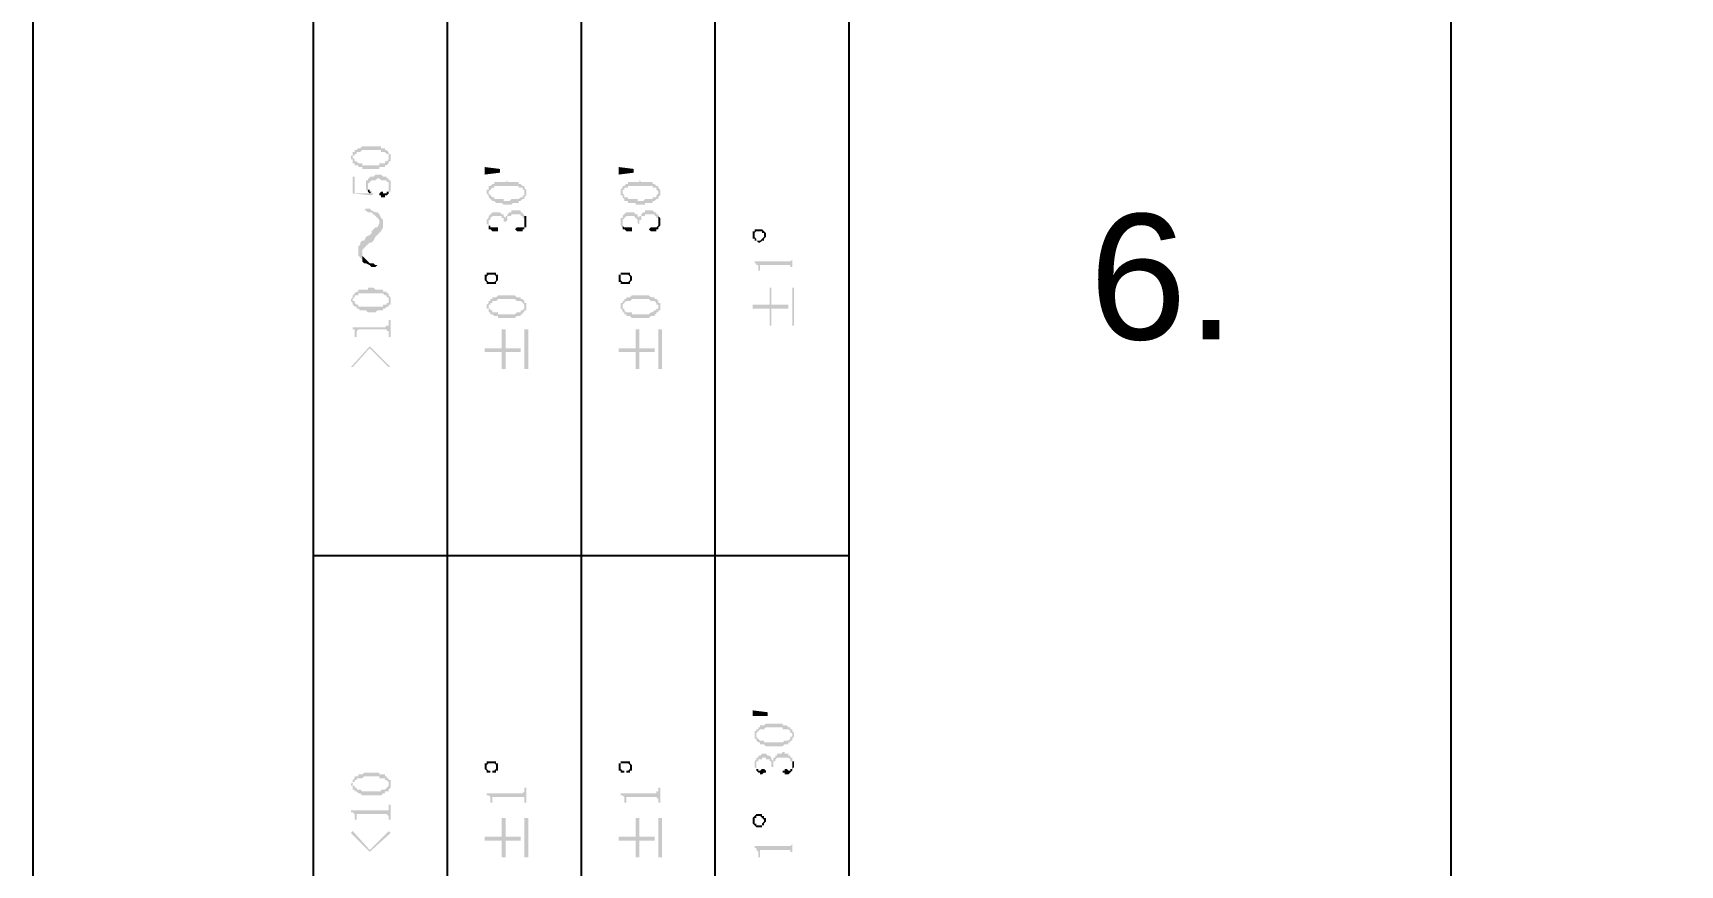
# Model space of a CAD drawing. Header units: millimetres. Extents: x 7018 to 13530, y 4187 to 5692.
# Drawn here: x 7512.01 to 7551.43, y 5188.64 to 5208.54 of the extents above; entities that cross this region are included whole.
import ezdxf

# ---------------------------------------------------------------- set-up
doc = ezdxf.new("R2010")
doc.units = ezdxf.units.MM
doc.styles.get("Standard").update_dxf_attribs({"font": 'arial.ttf'})

msp = doc.modelspace()

# ---------------------------------------------------------------- hatches: boundary and pattern name
at = {"transparency": 33554559}
for points in [[(7519.619, 5205.561), (7519.619, 5205.516), (7519.664, 5205.516), (7519.664, 5205.47), (7519.664, 5205.425), (7519.664, 5205.561), (7519.664, 5205.606), (7519.709, 5205.606), (7519.709, 5205.651), (7519.754, 5205.651), (7519.754, 5205.696), (7519.844, 5205.696), (7519.89, 5205.741), (7520.341, 5205.741), (7520.341, 5205.696), (7520.431, 5205.696), (7520.476, 5205.651), (7520.521, 5205.651), (7520.521, 5205.606), (7520.521, 5205.561), (7520.521, 5205.696), (7520.521, 5205.696), (7520.476, 5205.741), (7520.431, 5205.741), (7520.431, 5205.786), (7520.341, 5205.786), (7520.341, 5205.832), (7519.89, 5205.832), (7519.844, 5205.786), (7519.799, 5205.786), (7519.754, 5205.741), (7519.709, 5205.741), (7519.709, 5205.696), (7519.664, 5205.696), (7519.664, 5205.651), (7519.664, 5205.606), (7519.619, 5205.606)], [(7519.664, 5205.425), (7519.709, 5205.425), (7519.709, 5205.38), (7519.799, 5205.38), (7519.799, 5205.335), (7519.89, 5205.335), (7519.89, 5205.29), (7520.296, 5205.29), (7520.296, 5205.335), (7520.431, 5205.335), (7520.431, 5205.38), (7520.476, 5205.38), (7520.521, 5205.425), (7520.521, 5205.47), (7520.567, 5205.47), (7520.567, 5205.516), (7520.567, 5205.561), (7520.567, 5205.606), (7520.567, 5205.651), (7520.521, 5205.651), (7520.521, 5205.696), (7520.521, 5205.561), (7520.521, 5205.516), (7520.521, 5205.516), (7520.476, 5205.47), (7520.431, 5205.47), (7520.431, 5205.425), (7520.296, 5205.425), (7520.296, 5205.38), (7519.89, 5205.38), (7519.89, 5205.425), (7519.799, 5205.425), (7519.754, 5205.47), (7519.709, 5205.47), (7519.709, 5205.516), (7519.709, 5205.516), (7519.664, 5205.561), (7519.664, 5205.561)], [(7522.823, 5205.335), (7523.184, 5205.29), (7523.184, 5205.2), (7522.823, 5205.155)], [(7526.028, 5205.335), (7526.389, 5205.29), (7526.389, 5205.2), (7526.028, 5205.155)], [(7519.664, 5205.109), (7519.664, 5204.703), (7520.115, 5204.658), (7520.16, 5204.703), (7520.115, 5204.703), (7520.115, 5204.748), (7520.07, 5204.703), (7519.709, 5204.703), (7519.709, 5205.109)], [(7519.98, 5204.929), (7519.98, 5204.839), (7519.98, 5204.794), (7519.98, 5204.794), (7520.025, 5204.748), (7520.025, 5204.884), (7520.025, 5204.929), (7520.025, 5204.929), (7520.07, 5204.974), (7520.07, 5204.974), (7520.115, 5205.019), (7520.206, 5205.019), (7520.251, 5205.064), (7520.296, 5205.064), (7520.341, 5205.019), (7520.476, 5205.019), (7520.476, 5204.974), (7520.521, 5204.974), (7520.521, 5204.929), (7520.521, 5204.884), (7520.521, 5204.748), (7520.567, 5204.748), (7520.567, 5204.794), (7520.567, 5204.884), (7520.567, 5204.929), (7520.567, 5205.019), (7520.521, 5205.019), (7520.521, 5205.064), (7520.476, 5205.064), (7520.476, 5205.109), (7520.386, 5205.109), (7520.341, 5205.155), (7520.206, 5205.155), (7520.16, 5205.109), (7520.07, 5205.109), (7520.07, 5205.064), (7520.025, 5205.064), (7520.025, 5205.019), (7519.98, 5205.019), (7519.98, 5204.974)], [(7520.025, 5204.748), (7520.025, 5204.748), (7520.07, 5204.703), (7520.07, 5204.703), (7520.115, 5204.748), (7520.07, 5204.748), (7520.07, 5204.794), (7520.025, 5204.794), (7520.025, 5204.839), (7520.025, 5204.884)], [(7520.296, 5204.703), (7520.296, 5204.658), (7520.341, 5204.658), (7520.341, 5204.613), (7520.431, 5204.613), (7520.431, 5204.658), (7520.476, 5204.658), (7520.521, 5204.703), (7520.521, 5204.884), (7520.521, 5204.794), (7520.521, 5204.748), (7520.476, 5204.748), (7520.476, 5204.703), (7520.386, 5204.703), (7520.386, 5204.748), (7520.341, 5204.748)], [(7522.868, 5204.703), (7522.868, 5204.703), (7522.913, 5204.658), (7522.913, 5204.613), (7522.913, 5204.748), (7522.913, 5204.748), (7522.959, 5204.794), (7522.959, 5204.794), (7523.004, 5204.839), (7523.049, 5204.839), (7523.049, 5204.884), (7523.636, 5204.884), (7523.636, 5204.839), (7523.726, 5204.839), (7523.726, 5204.794), (7523.771, 5204.794), (7523.771, 5204.748), (7523.771, 5204.703), (7523.771, 5204.884), (7523.726, 5204.884), (7523.681, 5204.929), (7523.636, 5204.929), (7523.636, 5204.974), (7523.365, 5204.974), (7523.365, 5205.019), (7523.365, 5205.019), (7523.32, 5204.974), (7523.049, 5204.974), (7523.049, 5204.929), (7523.004, 5204.929), (7522.959, 5204.884), (7522.913, 5204.884), (7522.913, 5204.839), (7522.913, 5204.794), (7522.868, 5204.794), (7522.868, 5204.748)], [(7526.073, 5204.703), (7526.073, 5204.658), (7526.118, 5204.658), (7526.118, 5204.613), (7526.118, 5204.748), (7526.118, 5204.794), (7526.163, 5204.794), (7526.163, 5204.839), (7526.253, 5204.839), (7526.253, 5204.884), (7526.84, 5204.884), (7526.84, 5204.839), (7526.93, 5204.839), (7526.93, 5204.794), (7526.93, 5204.794), (7526.975, 5204.748), (7526.975, 5204.703), (7526.975, 5204.884), (7526.93, 5204.884), (7526.885, 5204.929), (7526.84, 5204.929), (7526.84, 5204.974), (7526.569, 5204.974), (7526.524, 5205.019), (7526.524, 5204.974), (7526.253, 5204.974), (7526.253, 5204.929), (7526.208, 5204.929), (7526.163, 5204.884), (7526.118, 5204.884), (7526.118, 5204.839), (7526.118, 5204.839), (7526.073, 5204.794), (7526.073, 5204.748)], [(7522.913, 5204.613), (7522.959, 5204.568), (7522.959, 5204.568), (7523.004, 5204.523), (7523.049, 5204.523), (7523.094, 5204.478), (7523.229, 5204.478), (7523.274, 5204.432), (7523.455, 5204.432), (7523.5, 5204.478), (7523.636, 5204.478), (7523.636, 5204.523), (7523.681, 5204.523), (7523.726, 5204.568), (7523.771, 5204.568), (7523.771, 5204.613), (7523.771, 5204.613), (7523.816, 5204.658), (7523.816, 5204.703), (7523.816, 5204.748), (7523.816, 5204.794), (7523.816, 5204.794), (7523.771, 5204.839), (7523.771, 5204.703), (7523.771, 5204.658), (7523.726, 5204.658), (7523.726, 5204.613), (7523.681, 5204.613), (7523.636, 5204.568), (7523.455, 5204.568), (7523.41, 5204.523), (7523.274, 5204.523), (7523.274, 5204.568), (7523.049, 5204.568), (7523.049, 5204.613), (7523.004, 5204.613), (7522.959, 5204.658), (7522.959, 5204.658), (7522.913, 5204.703), (7522.913, 5204.703)], [(7526.118, 5204.613), (7526.163, 5204.568), (7526.163, 5204.523), (7526.253, 5204.523), (7526.253, 5204.478), (7526.434, 5204.478), (7526.434, 5204.432), (7526.659, 5204.432), (7526.659, 5204.478), (7526.84, 5204.478), (7526.84, 5204.523), (7526.885, 5204.523), (7526.93, 5204.568), (7526.975, 5204.568), (7526.975, 5204.613), (7526.975, 5204.613), (7527.02, 5204.658), (7527.02, 5204.703), (7527.02, 5204.748), (7527.02, 5204.794), (7527.02, 5204.794), (7526.975, 5204.839), (7526.975, 5204.703), (7526.975, 5204.703), (7526.93, 5204.658), (7526.93, 5204.613), (7526.84, 5204.613), (7526.84, 5204.568), (7526.659, 5204.568), (7526.614, 5204.523), (7526.479, 5204.523), (7526.479, 5204.568), (7526.253, 5204.568), (7526.253, 5204.613), (7526.163, 5204.613), (7526.163, 5204.658), (7526.163, 5204.658), (7526.118, 5204.703), (7526.118, 5204.703)], [(7519.935, 5204.297), (7519.98, 5204.297), (7520.025, 5204.252), (7520.115, 5204.252), (7520.16, 5204.207), (7520.206, 5204.162), (7520.206, 5204.162), (7520.251, 5204.117), (7520.296, 5204.071), (7520.296, 5203.755), (7520.296, 5203.755), (7520.341, 5203.801), (7520.386, 5203.891), (7520.386, 5204.071), (7520.341, 5204.117), (7520.296, 5204.207), (7520.296, 5204.207), (7520.251, 5204.252), (7520.206, 5204.252), (7520.115, 5204.297), (7520.07, 5204.342), (7519.98, 5204.342)], [(7522.868, 5204.026), (7522.868, 5203.981), (7522.868, 5203.981), (7522.913, 5203.936), (7522.913, 5203.891), (7522.913, 5204.026), (7522.913, 5204.071), (7522.959, 5204.071), (7522.959, 5204.117), (7522.959, 5204.117), (7523.004, 5204.162), (7523.229, 5204.162), (7523.229, 5204.117), (7523.274, 5204.117), (7523.274, 5204.071), (7523.274, 5204.026), (7523.32, 5204.026), (7523.32, 5203.981), (7523.32, 5204.026), (7523.365, 5204.071), (7523.365, 5204.117), (7523.365, 5204.162), (7523.455, 5204.162), (7523.455, 5204.207), (7523.681, 5204.207), (7523.681, 5204.162), (7523.726, 5204.162), (7523.726, 5204.117), (7523.771, 5204.117), (7523.771, 5204.071), (7523.771, 5204.026), (7523.771, 5204.207), (7523.726, 5204.207), (7523.726, 5204.252), (7523.681, 5204.252), (7523.681, 5204.297), (7523.455, 5204.297), (7523.455, 5204.252), (7523.41, 5204.252), (7523.365, 5204.207), (7523.365, 5204.162), (7523.32, 5204.162), (7523.32, 5204.117), (7523.32, 5204.117), (7523.274, 5204.162), (7523.274, 5204.207), (7523.229, 5204.207), (7523.184, 5204.252), (7523.004, 5204.252), (7522.959, 5204.207), (7522.959, 5204.207), (7522.913, 5204.162), (7522.913, 5204.117), (7522.913, 5204.117), (7522.868, 5204.071), (7522.868, 5204.071)], [(7523.545, 5203.846), (7523.545, 5203.846), (7523.59, 5203.801), (7523.726, 5203.801), (7523.726, 5203.846), (7523.771, 5203.846), (7523.771, 5203.891), (7523.816, 5203.891), (7523.816, 5203.981), (7523.816, 5204.026), (7523.816, 5204.071), (7523.816, 5204.162), (7523.771, 5204.162), (7523.771, 5203.981), (7523.771, 5203.936), (7523.771, 5203.891), (7523.59, 5203.891)], [(7526.073, 5204.026), (7526.073, 5203.981), (7526.073, 5203.936), (7526.118, 5203.891), (7526.118, 5204.026), (7526.118, 5204.071), (7526.118, 5204.071), (7526.163, 5204.117), (7526.163, 5204.117), (7526.208, 5204.162), (7526.389, 5204.162), (7526.434, 5204.117), (7526.434, 5204.117), (7526.479, 5204.071), (7526.479, 5204.026), (7526.479, 5203.981), (7526.524, 5203.981), (7526.524, 5204.071), (7526.569, 5204.071), (7526.569, 5204.117), (7526.569, 5204.162), (7526.659, 5204.162), (7526.659, 5204.207), (7526.885, 5204.207), (7526.885, 5204.162), (7526.93, 5204.162), (7526.93, 5204.117), (7526.975, 5204.117), (7526.975, 5204.071), (7526.975, 5204.026), (7526.975, 5204.207), (7526.93, 5204.207), (7526.93, 5204.252), (7526.885, 5204.252), (7526.84, 5204.297), (7526.659, 5204.297), (7526.659, 5204.252), (7526.614, 5204.252), (7526.569, 5204.207), (7526.569, 5204.162), (7526.524, 5204.162), (7526.524, 5204.117), (7526.524, 5204.117), (7526.479, 5204.162), (7526.479, 5204.207), (7526.434, 5204.207), (7526.389, 5204.252), (7526.208, 5204.252), (7526.163, 5204.207), (7526.163, 5204.207), (7526.118, 5204.162), (7526.118, 5204.117), (7526.073, 5204.117), (7526.073, 5204.071), (7526.073, 5204.071)], [(7526.75, 5203.846), (7526.75, 5203.846), (7526.795, 5203.801), (7526.93, 5203.801), (7526.93, 5203.846), (7526.975, 5203.846), (7526.975, 5203.891), (7526.975, 5203.891), (7527.02, 5203.936), (7527.02, 5203.981), (7527.02, 5204.026), (7527.02, 5204.071), (7527.02, 5204.117), (7526.975, 5204.162), (7526.975, 5203.981), (7526.975, 5203.936), (7526.975, 5203.936), (7526.93, 5203.891), (7526.795, 5203.891)], [(7519.799, 5203.304), (7519.799, 5203.214), (7519.844, 5203.169), (7519.89, 5203.124), (7519.89, 5203.349), (7519.935, 5203.394), (7519.98, 5203.44), (7520.025, 5203.485), (7520.07, 5203.53), (7520.115, 5203.53), (7520.16, 5203.575), (7520.206, 5203.665), (7520.206, 5203.665), (7520.251, 5203.71), (7520.296, 5203.755), (7520.296, 5204.026), (7520.296, 5203.981), (7520.251, 5203.891), (7520.206, 5203.891), (7520.16, 5203.846), (7520.115, 5203.801), (7520.115, 5203.755), (7520.07, 5203.71), (7519.98, 5203.665), (7519.98, 5203.665), (7519.935, 5203.575), (7519.89, 5203.575), (7519.844, 5203.53), (7519.844, 5203.485), (7519.799, 5203.44), (7519.799, 5203.394)], [(7522.913, 5203.891), (7522.913, 5203.846), (7522.959, 5203.846), (7523.004, 5203.801), (7523.139, 5203.801), (7523.139, 5203.846), (7523.139, 5203.891), (7522.959, 5203.891), (7522.959, 5203.936), (7522.913, 5203.936), (7522.913, 5204.026)], [(7526.118, 5203.891), (7526.118, 5203.846), (7526.163, 5203.846), (7526.208, 5203.801), (7526.343, 5203.801), (7526.343, 5203.846), (7526.343, 5203.891), (7526.163, 5203.891), (7526.118, 5203.936), (7526.118, 5204.026)], [(7529.232, 5203.71), (7529.232, 5203.665), (7529.232, 5203.62), (7529.277, 5203.62), (7529.277, 5203.71), (7529.277, 5203.755), (7529.277, 5203.755), (7529.322, 5203.801), (7529.458, 5203.801), (7529.458, 5203.755), (7529.503, 5203.755), (7529.503, 5203.575), (7529.503, 5203.62), (7529.503, 5203.62), (7529.548, 5203.665), (7529.548, 5203.71), (7529.548, 5203.755), (7529.503, 5203.801), (7529.503, 5203.801), (7529.458, 5203.846), (7529.277, 5203.846), (7529.277, 5203.801), (7529.232, 5203.801), (7529.232, 5203.755), (7529.232, 5203.755)], [(7529.277, 5203.62), (7529.277, 5203.575), (7529.322, 5203.575), (7529.367, 5203.53), (7529.412, 5203.53), (7529.458, 5203.575), (7529.503, 5203.575), (7529.503, 5203.71), (7529.503, 5203.665), (7529.503, 5203.665), (7529.458, 5203.62), (7529.458, 5203.62), (7529.412, 5203.575), (7529.322, 5203.575), (7529.322, 5203.62), (7529.322, 5203.62), (7529.277, 5203.665), (7529.277, 5203.71), (7529.277, 5203.71)], [(7519.89, 5203.124), (7519.89, 5203.078), (7519.935, 5203.033), (7519.98, 5203.033), (7520.07, 5202.988), (7520.115, 5202.943), (7520.206, 5202.943), (7520.251, 5202.988), (7520.206, 5202.988), (7520.16, 5203.033), (7520.07, 5203.033), (7520.025, 5203.078), (7519.98, 5203.124), (7519.98, 5203.124), (7519.935, 5203.169), (7519.89, 5203.214), (7519.89, 5203.259)], [(7529.277, 5203.078), (7529.277, 5203.033), (7529.322, 5203.033), (7529.322, 5202.988), (7529.367, 5202.988), (7529.367, 5202.898), (7529.367, 5202.853), (7529.412, 5202.853), (7529.412, 5202.943), (7529.412, 5202.988), (7530.135, 5202.988), (7530.135, 5202.943), (7530.18, 5202.943), (7530.18, 5202.898), (7530.18, 5202.853), (7530.18, 5203.214), (7530.18, 5203.169), (7530.18, 5203.124), (7530.135, 5203.078), (7530.089, 5203.078)], [(7522.823, 5202.672), (7522.823, 5202.627), (7522.823, 5202.627), (7522.868, 5202.582), (7522.868, 5202.717), (7522.868, 5202.717), (7522.913, 5202.763), (7523.049, 5202.763), (7523.094, 5202.717), (7523.094, 5202.582), (7523.094, 5202.582), (7523.139, 5202.627), (7523.139, 5202.672), (7523.139, 5202.717), (7523.139, 5202.763), (7523.094, 5202.763), (7523.094, 5202.808), (7522.868, 5202.808), (7522.868, 5202.763), (7522.823, 5202.763), (7522.823, 5202.717), (7522.823, 5202.717)], [(7522.868, 5202.582), (7522.868, 5202.537), (7523.094, 5202.537), (7523.094, 5202.672), (7523.094, 5202.627), (7523.094, 5202.627), (7523.049, 5202.582), (7522.913, 5202.582), (7522.868, 5202.627), (7522.868, 5202.672), (7522.868, 5202.672)], [(7526.028, 5202.672), (7526.028, 5202.627), (7526.028, 5202.582), (7526.073, 5202.582), (7526.073, 5202.717), (7526.073, 5202.763), (7526.253, 5202.763), (7526.298, 5202.717), (7526.298, 5202.582), (7526.298, 5202.582), (7526.343, 5202.627), (7526.343, 5202.672), (7526.343, 5202.717), (7526.343, 5202.717), (7526.298, 5202.763), (7526.298, 5202.808), (7526.073, 5202.808), (7526.073, 5202.763), (7526.028, 5202.763), (7526.028, 5202.717), (7526.028, 5202.717)], [(7526.073, 5202.582), (7526.073, 5202.537), (7526.298, 5202.537), (7526.298, 5202.672), (7526.298, 5202.627), (7526.298, 5202.627), (7526.253, 5202.582), (7526.118, 5202.582), (7526.073, 5202.627), (7526.073, 5202.672), (7526.073, 5202.672)], [(7519.619, 5202.176), (7519.619, 5202.131), (7519.619, 5202.131), (7519.664, 5202.086), (7519.664, 5202.04), (7519.664, 5202.176), (7519.664, 5202.176), (7519.709, 5202.221), (7519.709, 5202.266), (7519.799, 5202.266), (7519.799, 5202.311), (7520.386, 5202.311), (7520.431, 5202.266), (7520.476, 5202.266), (7520.476, 5202.221), (7520.521, 5202.221), (7520.521, 5202.176), (7520.521, 5202.311), (7520.476, 5202.311), (7520.476, 5202.356), (7520.386, 5202.356), (7520.386, 5202.401), (7520.206, 5202.401), (7520.16, 5202.447), (7520.025, 5202.447), (7520.025, 5202.401), (7519.799, 5202.401), (7519.799, 5202.356), (7519.754, 5202.356), (7519.709, 5202.311), (7519.709, 5202.311), (7519.664, 5202.266), (7519.664, 5202.221), (7519.664, 5202.221)], [(7519.664, 5202.04), (7519.709, 5201.995), (7519.754, 5201.995), (7519.754, 5201.95), (7519.799, 5201.95), (7519.844, 5201.905), (7519.98, 5201.905), (7520.025, 5201.86), (7520.206, 5201.86), (7520.251, 5201.905), (7520.386, 5201.905), (7520.386, 5201.95), (7520.431, 5201.95), (7520.476, 5201.995), (7520.521, 5201.995), (7520.521, 5202.04), (7520.567, 5202.04), (7520.567, 5202.086), (7520.567, 5202.176), (7520.567, 5202.221), (7520.567, 5202.221), (7520.521, 5202.266), (7520.521, 5202.131), (7520.521, 5202.086), (7520.476, 5202.086), (7520.476, 5202.04), (7520.386, 5202.04), (7520.386, 5201.995), (7519.799, 5201.995), (7519.799, 5202.04), (7519.754, 5202.04), (7519.709, 5202.086), (7519.709, 5202.131), (7519.664, 5202.131), (7519.664, 5202.176)], [(7522.868, 5201.995), (7522.868, 5201.95), (7522.913, 5201.95), (7522.913, 5201.905), (7522.913, 5201.86), (7522.913, 5201.995), (7522.913, 5202.04), (7522.959, 5202.04), (7522.959, 5202.086), (7523.004, 5202.086), (7523.004, 5202.131), (7523.094, 5202.131), (7523.139, 5202.176), (7523.545, 5202.176), (7523.59, 5202.131), (7523.681, 5202.131), (7523.726, 5202.086), (7523.726, 5202.086), (7523.771, 5202.04), (7523.771, 5201.995), (7523.771, 5202.131), (7523.771, 5202.131), (7523.726, 5202.176), (7523.681, 5202.176), (7523.681, 5202.221), (7523.59, 5202.221), (7523.545, 5202.266), (7523.139, 5202.266), (7523.094, 5202.221), (7523.004, 5202.221), (7523.004, 5202.176), (7522.959, 5202.176), (7522.959, 5202.131), (7522.913, 5202.131), (7522.913, 5202.086), (7522.913, 5202.086), (7522.868, 5202.04), (7522.868, 5202.04)], [(7522.913, 5201.86), (7522.959, 5201.86), (7522.959, 5201.815), (7523.004, 5201.815), (7523.049, 5201.77), (7523.139, 5201.77), (7523.139, 5201.725), (7523.545, 5201.725), (7523.59, 5201.77), (7523.681, 5201.77), (7523.681, 5201.815), (7523.726, 5201.815), (7523.726, 5201.86), (7523.771, 5201.86), (7523.771, 5201.905), (7523.816, 5201.905), (7523.816, 5201.95), (7523.816, 5201.995), (7523.816, 5202.04), (7523.816, 5202.086), (7523.771, 5202.086), (7523.771, 5202.131), (7523.771, 5201.995), (7523.771, 5201.95), (7523.771, 5201.95), (7523.726, 5201.905), (7523.681, 5201.905), (7523.681, 5201.86), (7523.59, 5201.86), (7523.545, 5201.815), (7523.139, 5201.815), (7523.139, 5201.86), (7523.004, 5201.86), (7523.004, 5201.905), (7522.959, 5201.905), (7522.959, 5201.95), (7522.913, 5201.95), (7522.913, 5201.995), (7522.913, 5201.995)], [(7526.073, 5201.995), (7526.073, 5201.95), (7526.073, 5201.95), (7526.118, 5201.905), (7526.118, 5201.86), (7526.118, 5201.995), (7526.118, 5202.04), (7526.118, 5202.04), (7526.163, 5202.086), (7526.163, 5202.086), (7526.208, 5202.131), (7526.298, 5202.131), (7526.343, 5202.176), (7526.75, 5202.176), (7526.795, 5202.131), (7526.885, 5202.131), (7526.93, 5202.086), (7526.93, 5202.04), (7526.975, 5202.04), (7526.975, 5201.995), (7526.975, 5202.131), (7526.975, 5202.131), (7526.93, 5202.176), (7526.885, 5202.176), (7526.885, 5202.221), (7526.795, 5202.221), (7526.75, 5202.266), (7526.343, 5202.266), (7526.298, 5202.221), (7526.208, 5202.221), (7526.208, 5202.176), (7526.163, 5202.176), (7526.163, 5202.131), (7526.118, 5202.131), (7526.118, 5202.086), (7526.073, 5202.086), (7526.073, 5202.04), (7526.073, 5202.04)], [(7526.118, 5201.86), (7526.163, 5201.86), (7526.163, 5201.815), (7526.208, 5201.815), (7526.208, 5201.77), (7526.298, 5201.77), (7526.343, 5201.725), (7526.75, 5201.725), (7526.795, 5201.77), (7526.885, 5201.77), (7526.885, 5201.815), (7526.93, 5201.815), (7526.93, 5201.86), (7526.975, 5201.86), (7526.975, 5201.905), (7527.02, 5201.905), (7527.02, 5201.95), (7527.02, 5201.995), (7527.02, 5202.04), (7527.02, 5202.086), (7526.975, 5202.086), (7526.975, 5202.131), (7526.975, 5201.995), (7526.975, 5201.95), (7526.93, 5201.95), (7526.93, 5201.905), (7526.885, 5201.905), (7526.84, 5201.86), (7526.795, 5201.86), (7526.75, 5201.815), (7526.343, 5201.815), (7526.343, 5201.86), (7526.208, 5201.86), (7526.163, 5201.905), (7526.163, 5201.95), (7526.118, 5201.95), (7526.118, 5201.995), (7526.118, 5201.995)], [(7529.232, 5202.04), (7529.232, 5201.95), (7529.638, 5201.95), (7529.638, 5201.544), (7529.683, 5201.544), (7529.683, 5201.95), (7530.089, 5201.95), (7530.089, 5202.04), (7529.683, 5202.04), (7529.683, 5202.447), (7529.638, 5202.447), (7529.638, 5202.04)], [(7530.225, 5201.544), (7530.225, 5202.447), (7530.18, 5202.447), (7530.18, 5201.544)], [(7519.619, 5201.499), (7519.664, 5201.499), (7519.664, 5201.454), (7519.709, 5201.454), (7519.709, 5201.409), (7519.709, 5201.273), (7519.754, 5201.273), (7519.754, 5201.409), (7519.754, 5201.409), (7519.799, 5201.454), (7520.476, 5201.454), (7520.476, 5201.409), (7520.521, 5201.409), (7520.521, 5201.273), (7520.567, 5201.273), (7520.567, 5201.679), (7520.521, 5201.679), (7520.521, 5201.589), (7520.521, 5201.544), (7520.476, 5201.544), (7520.431, 5201.499)], [(7522.823, 5201.002), (7522.823, 5200.912), (7523.229, 5200.912), (7523.229, 5200.506), (7523.32, 5200.506), (7523.32, 5200.912), (7523.681, 5200.912), (7523.681, 5201.002), (7523.32, 5201.002), (7523.32, 5201.454), (7523.229, 5201.454), (7523.229, 5201.002)], [(7523.861, 5200.506), (7523.861, 5201.454), (7523.771, 5201.454), (7523.771, 5200.506)], [(7526.028, 5201.002), (7526.028, 5200.912), (7526.434, 5200.912), (7526.434, 5200.506), (7526.524, 5200.506), (7526.524, 5200.912), (7526.885, 5200.912), (7526.885, 5201.002), (7526.524, 5201.002), (7526.524, 5201.454), (7526.434, 5201.454), (7526.434, 5201.002)], [(7527.066, 5200.506), (7527.066, 5201.454), (7526.975, 5201.454), (7526.975, 5200.506)], [(7519.619, 5200.551), (7519.664, 5200.551), (7520.07, 5201.002), (7520.521, 5200.551), (7520.567, 5200.551), (7520.07, 5201.048)], [(7529.232, 5192.337), (7529.593, 5192.292), (7529.593, 5192.202), (7529.232, 5192.202)], [(7529.277, 5191.75), (7529.277, 5191.705), (7529.277, 5191.66), (7529.322, 5191.66), (7529.322, 5191.615), (7529.322, 5191.75), (7529.322, 5191.795), (7529.322, 5191.795), (7529.367, 5191.841), (7529.367, 5191.841), (7529.412, 5191.886), (7529.503, 5191.886), (7529.548, 5191.931), (7529.954, 5191.931), (7529.954, 5191.886), (7530.089, 5191.886), (7530.135, 5191.841), (7530.135, 5191.795), (7530.18, 5191.795), (7530.18, 5191.75), (7530.18, 5191.886), (7530.135, 5191.886), (7530.135, 5191.931), (7530.089, 5191.931), (7530.044, 5191.976), (7529.954, 5191.976), (7529.954, 5192.021), (7529.548, 5192.021), (7529.503, 5191.976), (7529.412, 5191.976), (7529.412, 5191.931), (7529.367, 5191.931), (7529.367, 5191.886), (7529.322, 5191.886), (7529.322, 5191.841), (7529.277, 5191.841), (7529.277, 5191.795), (7529.277, 5191.795)], [(7529.322, 5191.615), (7529.322, 5191.615), (7529.367, 5191.57), (7529.412, 5191.57), (7529.412, 5191.525), (7529.503, 5191.525), (7529.548, 5191.48), (7529.954, 5191.48), (7529.999, 5191.525), (7530.089, 5191.525), (7530.089, 5191.57), (7530.135, 5191.57), (7530.135, 5191.615), (7530.18, 5191.615), (7530.18, 5191.66), (7530.18, 5191.66), (7530.225, 5191.705), (7530.225, 5191.75), (7530.225, 5191.795), (7530.225, 5191.795), (7530.18, 5191.841), (7530.18, 5191.886), (7530.18, 5191.75), (7530.18, 5191.705), (7530.135, 5191.705), (7530.135, 5191.66), (7530.135, 5191.66), (7530.089, 5191.615), (7529.999, 5191.615), (7529.954, 5191.57), (7529.503, 5191.57), (7529.503, 5191.615), (7529.412, 5191.615), (7529.367, 5191.66), (7529.367, 5191.66), (7529.322, 5191.705), (7529.322, 5191.75), (7529.322, 5191.75)], [(7522.823, 5190.983), (7522.823, 5190.938), (7522.823, 5190.938), (7522.868, 5190.893), (7522.868, 5191.028), (7522.868, 5191.028), (7522.913, 5191.073), (7523.049, 5191.073), (7523.094, 5191.028), (7523.094, 5190.893), (7523.139, 5190.893), (7523.139, 5190.983), (7523.139, 5191.028), (7523.139, 5191.073), (7523.094, 5191.073), (7523.094, 5191.118), (7522.868, 5191.118), (7522.868, 5191.073), (7522.823, 5191.073), (7522.823, 5191.028), (7522.823, 5191.028)], [(7526.028, 5190.983), (7526.028, 5190.938), (7526.028, 5190.893), (7526.073, 5190.893), (7526.073, 5191.028), (7526.073, 5191.073), (7526.253, 5191.073), (7526.298, 5191.028), (7526.298, 5190.893), (7526.343, 5190.893), (7526.343, 5190.983), (7526.343, 5191.028), (7526.343, 5191.028), (7526.298, 5191.073), (7526.298, 5191.118), (7526.073, 5191.118), (7526.073, 5191.073), (7526.028, 5191.073), (7526.028, 5191.028), (7526.028, 5191.028)], [(7529.277, 5191.073), (7529.277, 5191.028), (7529.277, 5190.983), (7529.277, 5190.983), (7529.322, 5190.938), (7529.322, 5191.028), (7529.322, 5191.073), (7529.322, 5191.118), (7529.367, 5191.118), (7529.367, 5191.164), (7529.458, 5191.164), (7529.458, 5191.209), (7529.548, 5191.209), (7529.548, 5191.164), (7529.638, 5191.164), (7529.638, 5191.118), (7529.683, 5191.118), (7529.683, 5191.028), (7529.683, 5190.983), (7529.728, 5190.983), (7529.728, 5191.028), (7529.728, 5191.118), (7529.774, 5191.118), (7529.774, 5191.164), (7529.774, 5191.164), (7529.819, 5191.209), (7530.089, 5191.209), (7530.135, 5191.164), (7530.135, 5191.118), (7530.18, 5191.118), (7530.18, 5191.073), (7530.18, 5191.028), (7530.18, 5191.209), (7530.135, 5191.209), (7530.135, 5191.254), (7530.089, 5191.254), (7530.089, 5191.299), (7529.999, 5191.299), (7529.999, 5191.344), (7529.954, 5191.344), (7529.909, 5191.299), (7529.819, 5191.299), (7529.819, 5191.254), (7529.774, 5191.254), (7529.774, 5191.209), (7529.728, 5191.209), (7529.728, 5191.164), (7529.728, 5191.118), (7529.683, 5191.164), (7529.683, 5191.209), (7529.683, 5191.209), (7529.638, 5191.254), (7529.593, 5191.254), (7529.548, 5191.299), (7529.458, 5191.299), (7529.412, 5191.254), (7529.367, 5191.254), (7529.367, 5191.209), (7529.322, 5191.209), (7529.322, 5191.164), (7529.322, 5191.164), (7529.277, 5191.118)], [(7529.954, 5190.848), (7529.999, 5190.848), (7529.999, 5190.803), (7530.089, 5190.803), (7530.135, 5190.848), (7530.135, 5190.848), (7530.18, 5190.893), (7530.18, 5190.938), (7530.18, 5190.938), (7530.225, 5190.983), (7530.225, 5191.028), (7530.225, 5191.073), (7530.225, 5191.118), (7530.18, 5191.118), (7530.18, 5191.209), (7530.18, 5191.028), (7530.18, 5190.983), (7530.18, 5190.938), (7530.135, 5190.938), (7530.135, 5190.893), (7530.089, 5190.893), (7530.044, 5190.938), (7529.999, 5190.938), (7529.999, 5190.893), (7529.954, 5190.893)], [(7519.619, 5190.577), (7519.619, 5190.532), (7519.664, 5190.532), (7519.664, 5190.487), (7519.664, 5190.441), (7519.664, 5190.577), (7519.664, 5190.622), (7519.709, 5190.622), (7519.709, 5190.667), (7519.754, 5190.667), (7519.754, 5190.712), (7519.89, 5190.712), (7519.935, 5190.757), (7520.296, 5190.757), (7520.296, 5190.712), (7520.431, 5190.712), (7520.431, 5190.667), (7520.476, 5190.667), (7520.521, 5190.622), (7520.521, 5190.577), (7520.521, 5190.712), (7520.476, 5190.712), (7520.476, 5190.757), (7520.431, 5190.757), (7520.431, 5190.803), (7520.296, 5190.803), (7520.296, 5190.848), (7519.935, 5190.848), (7519.89, 5190.803), (7519.799, 5190.803), (7519.799, 5190.757), (7519.709, 5190.757), (7519.709, 5190.712), (7519.709, 5190.712), (7519.664, 5190.667), (7519.664, 5190.622), (7519.664, 5190.622)], [(7519.664, 5190.441), (7519.709, 5190.441), (7519.709, 5190.396), (7519.754, 5190.396), (7519.799, 5190.351), (7519.844, 5190.351), (7519.89, 5190.306), (7520.341, 5190.306), (7520.386, 5190.351), (7520.431, 5190.351), (7520.431, 5190.396), (7520.521, 5190.396), (7520.521, 5190.441), (7520.521, 5190.441), (7520.567, 5190.487), (7520.567, 5190.532), (7520.567, 5190.577), (7520.567, 5190.622), (7520.567, 5190.667), (7520.521, 5190.667), (7520.521, 5190.712), (7520.521, 5190.532), (7520.521, 5190.532), (7520.476, 5190.487), (7520.476, 5190.487), (7520.431, 5190.441), (7520.341, 5190.441), (7520.341, 5190.396), (7519.89, 5190.396), (7519.844, 5190.441), (7519.754, 5190.441), (7519.754, 5190.487), (7519.709, 5190.487), (7519.709, 5190.532), (7519.664, 5190.532), (7519.664, 5190.577)], [(7522.868, 5190.893), (7522.868, 5190.848), (7523.094, 5190.848), (7523.094, 5190.983), (7523.094, 5190.938), (7523.094, 5190.938), (7523.049, 5190.893), (7523.004, 5190.893), (7523.004, 5190.848), (7522.959, 5190.848), (7522.959, 5190.893), (7522.913, 5190.893), (7522.868, 5190.938), (7522.868, 5190.983), (7522.868, 5190.983)], [(7526.073, 5190.893), (7526.073, 5190.848), (7526.298, 5190.848), (7526.298, 5190.983), (7526.298, 5190.938), (7526.298, 5190.938), (7526.253, 5190.893), (7526.208, 5190.893), (7526.208, 5190.848), (7526.163, 5190.848), (7526.163, 5190.893), (7526.118, 5190.893), (7526.073, 5190.938), (7526.073, 5190.983), (7526.073, 5190.983)], [(7529.322, 5190.938), (7529.322, 5190.893), (7529.322, 5190.893), (7529.367, 5190.848), (7529.412, 5190.848), (7529.412, 5190.803), (7529.458, 5190.803), (7529.503, 5190.848), (7529.548, 5190.848), (7529.548, 5190.893), (7529.548, 5190.893), (7529.503, 5190.938), (7529.458, 5190.938), (7529.412, 5190.893), (7529.367, 5190.893), (7529.367, 5190.938), (7529.322, 5190.938), (7529.322, 5190.983), (7529.322, 5191.028)], [(7522.868, 5190.351), (7522.868, 5190.306), (7522.913, 5190.306), (7522.959, 5190.261), (7522.959, 5190.216), (7522.959, 5190.126), (7523.004, 5190.126), (7523.004, 5190.216), (7523.004, 5190.261), (7523.771, 5190.261), (7523.771, 5190.216), (7523.771, 5190.126), (7523.816, 5190.126), (7523.816, 5190.487), (7523.771, 5190.487), (7523.771, 5190.441), (7523.771, 5190.396), (7523.771, 5190.396), (7523.726, 5190.351), (7523.681, 5190.351)], [(7526.073, 5190.351), (7526.073, 5190.306), (7526.118, 5190.306), (7526.163, 5190.261), (7526.163, 5190.216), (7526.163, 5190.126), (7526.208, 5190.126), (7526.208, 5190.216), (7526.208, 5190.261), (7526.93, 5190.261), (7526.975, 5190.216), (7526.975, 5190.126), (7527.02, 5190.126), (7527.02, 5190.487), (7526.975, 5190.487), (7526.975, 5190.441), (7526.975, 5190.396), (7526.93, 5190.396), (7526.93, 5190.351), (7526.885, 5190.351)], [(7519.619, 5189.945), (7519.619, 5189.9), (7519.664, 5189.9), (7519.709, 5189.855), (7519.709, 5189.764), (7519.709, 5189.719), (7519.754, 5189.719), (7519.754, 5189.81), (7519.754, 5189.855), (7520.476, 5189.855), (7520.521, 5189.81), (7520.521, 5189.764), (7520.521, 5189.719), (7520.567, 5189.719), (7520.567, 5190.08), (7520.521, 5190.08), (7520.521, 5189.99), (7520.521, 5189.945), (7520.431, 5189.945)], [(7522.823, 5189.313), (7522.823, 5189.223), (7523.229, 5189.223), (7523.229, 5188.817), (7523.32, 5188.817), (7523.32, 5189.223), (7523.681, 5189.223), (7523.681, 5189.313), (7523.32, 5189.313), (7523.32, 5189.764), (7523.229, 5189.764), (7523.229, 5189.313)], [(7523.861, 5188.817), (7523.861, 5189.764), (7523.771, 5189.764), (7523.771, 5188.817)], [(7526.028, 5189.313), (7526.028, 5189.223), (7526.434, 5189.223), (7526.434, 5188.817), (7526.524, 5188.817), (7526.524, 5189.223), (7526.885, 5189.223), (7526.885, 5189.313), (7526.524, 5189.313), (7526.524, 5189.764), (7526.434, 5189.764), (7526.434, 5189.313)], [(7527.066, 5188.817), (7527.066, 5189.764), (7526.975, 5189.764), (7526.975, 5188.817)], [(7529.232, 5189.719), (7529.232, 5189.674), (7529.232, 5189.629), (7529.232, 5189.629), (7529.277, 5189.584), (7529.277, 5189.764), (7529.322, 5189.764), (7529.322, 5189.81), (7529.412, 5189.81), (7529.458, 5189.764), (7529.458, 5189.764), (7529.503, 5189.719), (7529.503, 5189.584), (7529.503, 5189.629), (7529.503, 5189.629), (7529.548, 5189.674), (7529.548, 5189.719), (7529.548, 5189.764), (7529.503, 5189.764), (7529.503, 5189.81), (7529.458, 5189.81), (7529.458, 5189.855), (7529.322, 5189.855), (7529.277, 5189.81), (7529.277, 5189.81), (7529.232, 5189.764)], [(7529.277, 5189.584), (7529.277, 5189.584), (7529.322, 5189.539), (7529.458, 5189.539), (7529.458, 5189.584), (7529.503, 5189.584), (7529.503, 5189.719), (7529.503, 5189.674), (7529.503, 5189.674), (7529.458, 5189.629), (7529.458, 5189.584), (7529.322, 5189.584), (7529.322, 5189.629), (7529.277, 5189.629), (7529.277, 5189.674), (7529.277, 5189.674)], [(7519.619, 5189.403), (7520.07, 5188.952), (7520.567, 5189.403), (7520.521, 5189.449), (7520.07, 5188.997), (7519.664, 5189.449)], [(7529.277, 5189.088), (7529.277, 5189.042), (7529.322, 5189.042), (7529.322, 5188.997), (7529.322, 5188.997), (7529.367, 5188.952), (7529.367, 5188.817), (7529.412, 5188.817), (7529.412, 5188.952), (7529.412, 5188.997), (7530.135, 5188.997), (7530.135, 5188.952), (7530.18, 5188.952), (7530.18, 5188.817), (7530.18, 5189.223), (7530.18, 5189.133), (7530.18, 5189.133), (7530.135, 5189.088), (7530.089, 5189.088)]]:
    msp.add_hatch(color=256, dxfattribs=at).paths.add_polyline_path(points)

# ---------------------------------------------------------------- linework, layer by layer
for p, q in [((7518.716, 5242.873), (7518.716, 4956.132)), ((7545.941, 5242.873), (7545.941, 4986.912))]:
    msp.add_line(p, q)
msp.add_lwpolyline([(7932.01, 4951.873), (7932.01, 5248.873), (7512.01, 5248.873), (7512.01, 4951.873)], close=True)
for points in [[(7521.921, 5242.873), (7521.921, 5168.959)], [(7525.125, 5242.873), (7525.125, 5168.959)], [(7528.329, 5242.873), (7528.329, 5168.959)], [(7531.534, 5242.873), (7531.534, 4956.132)], [(7518.716, 5196.038), (7531.534, 5196.038)]]:
    msp.add_lwpolyline(points)

# ---------------------------------------------------------------- texts
at = {"insert": (7539.035, 5202.69), "char_height": 2.9997, "width": 34.34827, "attachment_point": 5}
msp.add_mtext('6.', dxfattribs=at)

doc.saveas('drawing.dxf')
